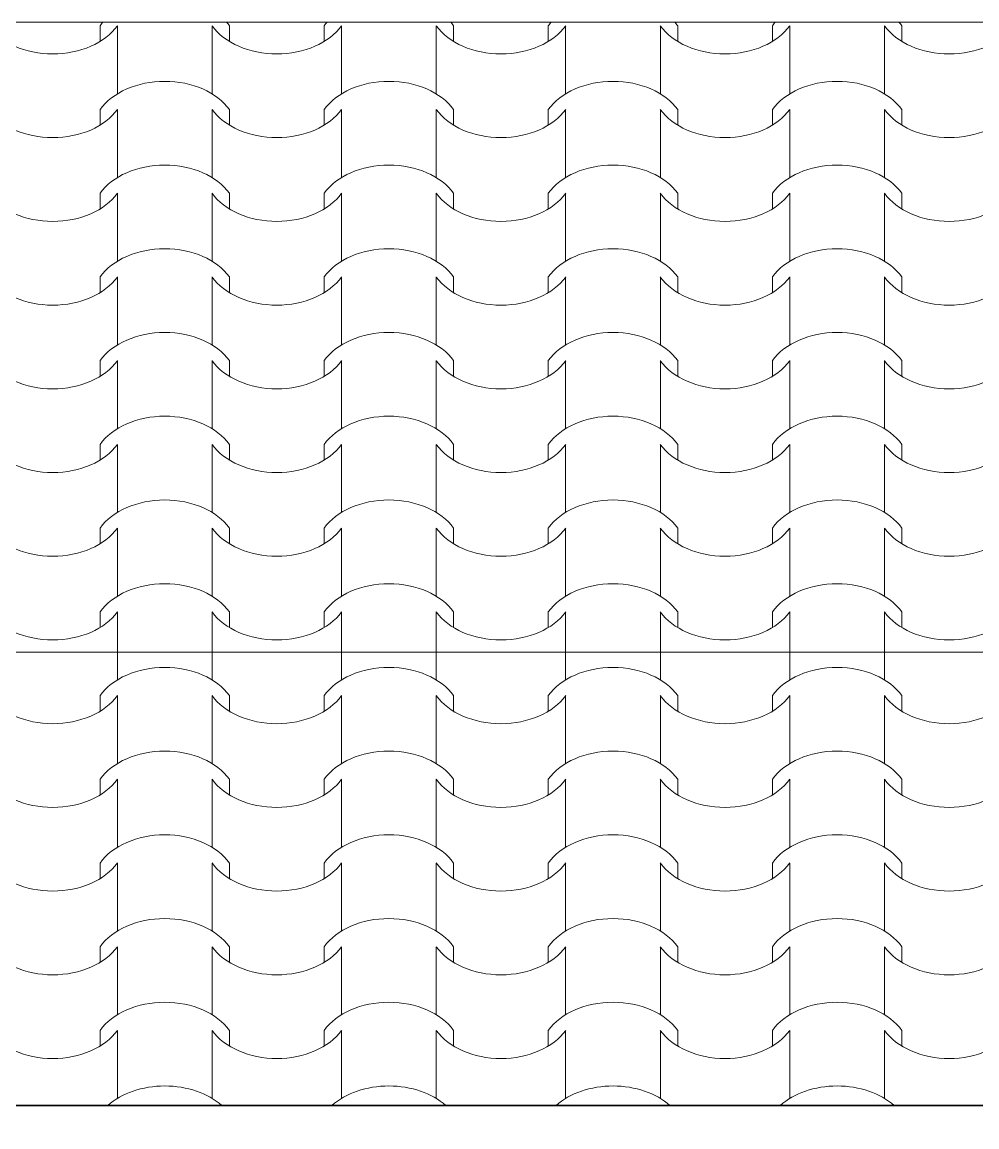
# Model space of a CAD drawing. Header units: millimetres. Extents: x -6000 to 12300, y -11438 to 14364.
# Drawn here: x 5573 to 6785, y 2636 to 4039 of the extents above; entities that cross this region are included whole.
import ezdxf

# ---------------------------------------------------------------- set-up
doc = ezdxf.new("R2010")
doc.units = ezdxf.units.MM
doc.header["$MEASUREMENT"] = 0
doc.layers.add('Shell - Roof', color=7, linetype='Continuous')
doc.layers.add('Structural - Bearing', color=7, linetype='Continuous')
for name, color, linetype, lineweight, true_color in [('Shell - Roof_Pen_No__172', 7, 'Continuous', 13, 0xbf8080), ('Shell - Roof_Pen_No__92', 7, 'Continuous', 13, 0xbf8080), ('Structural - Bearing_Pen_No__89', 7, 'Continuous', 20, 0x71cebe)]:
    doc.layers.add(name, color=color, linetype=linetype, lineweight=lineweight, true_color=true_color)
doc.layers.add('Shell - Roof_Pen_No__32', color=15, linetype='Continuous', lineweight=35)

# ---------------------------------------------------------------- blocks, each defined once
blk = doc.blocks.new('Slab_1_5', base_point=(5100, -111.4))
at = {"layer": 'Structural - Bearing_Pen_No__89', "linetype": 'Continuous', "flags": 128}
blk.add_lwpolyline([(5100, -111.4), (5100, 3238.6), (11500, 3238.6), (11500, -3761.4), (2000, -3761.4), (2000, -111.4)], close=True, dxfattribs=at)
blk = doc.blocks.new('*X6')
at = {"layer": 'Shell - Roof_Pen_No__92', "linetype": 'Continuous'}
for p, q in [((5672.2, 4014.1), (5672.2, 4033.9)), ((5694.2, 3990.8), (5694.2, 4033.9)), ((5814.4, 3990.8), (5814.4, 4033.9)), ((5836.4, 4014.1), (5836.4, 4033.9)), ((5956.7, 4014.1), (5956.7, 4033.9)), ((5978.7, 3990.8), (5978.7, 4033.9)), ((6098.9, 3990.8), (6098.9, 4033.9)), ((6120.9, 4014.1), (6120.9, 4033.9)), ((6241.2, 4014.1), (6241.2, 4033.9)), ((6263.2, 3990.8), (6263.2, 4033.9)), ((6383.4, 3990.8), (6383.4, 4033.9)), ((6405.4, 4014.1), (6405.4, 4033.9)), ((6525.6, 4014.1), (6525.6, 4033.9)), ((6547.6, 3990.8), (6547.6, 4033.9)), ((6667.9, 3990.8), (6667.9, 4033.9)), ((6689.9, 4014.1), (6689.9, 4033.9)), ((5694.2, 3947.7), (5694.2, 3990.8)), ((5814.4, 3947.7), (5814.4, 3990.8)), ((5978.7, 3947.7), (5978.7, 3990.8)), ((6098.9, 3947.7), (6098.9, 3990.8)), ((6263.2, 3947.7), (6263.2, 3990.8)), ((6383.4, 3947.7), (6383.4, 3990.8)), ((6547.6, 3947.7), (6547.6, 3990.8)), ((6667.9, 3947.7), (6667.9, 3990.8)), ((5672.2, 3907.8), (5672.2, 3927.6)), ((5694.2, 3884.5), (5694.2, 3927.6)), ((5814.4, 3884.5), (5814.4, 3927.6)), ((5836.4, 3907.8), (5836.4, 3927.6)), ((5956.7, 3907.8), (5956.7, 3927.6)), ((5978.7, 3884.5), (5978.7, 3927.6)), ((6098.9, 3884.5), (6098.9, 3927.6)), ((6120.9, 3907.8), (6120.9, 3927.6)), ((6241.2, 3907.8), (6241.2, 3927.6)), ((6263.2, 3884.5), (6263.2, 3927.6)), ((6383.4, 3884.5), (6383.4, 3927.6)), ((6405.4, 3907.8), (6405.4, 3927.6)), ((6525.6, 3907.8), (6525.6, 3927.6)), ((6547.6, 3884.5), (6547.6, 3927.6)), ((6667.9, 3884.5), (6667.9, 3927.6)), ((6689.9, 3907.8), (6689.9, 3927.6)), ((5694.2, 3841.4), (5694.2, 3884.5)), ((5814.4, 3841.4), (5814.4, 3884.5)), ((5978.7, 3841.4), (5978.7, 3884.5)), ((6098.9, 3841.4), (6098.9, 3884.5)), ((6263.2, 3841.4), (6263.2, 3884.5)), ((6383.4, 3841.4), (6383.4, 3884.5)), ((6547.6, 3841.4), (6547.6, 3884.5)), ((6667.9, 3841.4), (6667.9, 3884.5)), ((5672.2, 3801.5), (5672.2, 3821.3)), ((5694.2, 3778.2), (5694.2, 3821.3)), ((5814.4, 3778.2), (5814.4, 3821.3)), ((5836.4, 3801.5), (5836.4, 3821.3)), ((5956.7, 3801.5), (5956.7, 3821.3)), ((5978.7, 3778.2), (5978.7, 3821.3)), ((6098.9, 3778.2), (6098.9, 3821.3)), ((6120.9, 3801.5), (6120.9, 3821.3)), ((6241.2, 3801.5), (6241.2, 3821.3)), ((6263.2, 3778.2), (6263.2, 3821.3)), ((6383.4, 3778.2), (6383.4, 3821.3)), ((6405.4, 3801.5), (6405.4, 3821.3)), ((6525.6, 3801.5), (6525.6, 3821.3)), ((6547.6, 3778.2), (6547.6, 3821.3)), ((6667.9, 3778.2), (6667.9, 3821.3)), ((6689.9, 3801.5), (6689.9, 3821.3)), ((5694.2, 3735.1), (5694.2, 3778.2)), ((5814.4, 3735.1), (5814.4, 3778.2)), ((5978.7, 3735.1), (5978.7, 3778.2)), ((6098.9, 3735.1), (6098.9, 3778.2)), ((6263.2, 3735.1), (6263.2, 3778.2)), ((6383.4, 3735.1), (6383.4, 3778.2)), ((6547.6, 3735.1), (6547.6, 3778.2)), ((6667.9, 3735.1), (6667.9, 3778.2)), ((5672.2, 3695.2), (5672.2, 3715)), ((5694.2, 3671.9), (5694.2, 3715)), ((5814.4, 3671.9), (5814.4, 3715)), ((5836.4, 3695.2), (5836.4, 3715)), ((5956.7, 3695.2), (5956.7, 3715)), ((5978.7, 3671.9), (5978.7, 3715)), ((6098.9, 3671.9), (6098.9, 3715)), ((6120.9, 3695.2), (6120.9, 3715)), ((6241.2, 3695.2), (6241.2, 3715)), ((6263.2, 3671.9), (6263.2, 3715)), ((6383.4, 3671.9), (6383.4, 3715)), ((6405.4, 3695.2), (6405.4, 3715)), ((6525.6, 3695.2), (6525.6, 3715)), ((6547.6, 3671.9), (6547.6, 3715)), ((6667.9, 3671.9), (6667.9, 3715)), ((6689.9, 3695.2), (6689.9, 3715)), ((5694.2, 3628.7), (5694.2, 3671.9)), ((5814.4, 3628.7), (5814.4, 3671.9)), ((5978.7, 3628.7), (5978.7, 3671.9)), ((6098.9, 3628.7), (6098.9, 3671.9)), ((6263.2, 3628.7), (6263.2, 3671.9)), ((6383.4, 3628.7), (6383.4, 3671.9)), ((6547.6, 3628.7), (6547.6, 3671.9)), ((6667.9, 3628.7), (6667.9, 3671.9)), ((5672.2, 3588.8), (5672.2, 3608.7)), ((5694.2, 3565.6), (5694.2, 3608.7)), ((5814.4, 3565.6), (5814.4, 3608.7)), ((5836.4, 3588.8), (5836.4, 3608.7)), ((5956.7, 3588.8), (5956.7, 3608.7)), ((5978.7, 3565.6), (5978.7, 3608.7)), ((6098.9, 3565.6), (6098.9, 3608.7)), ((6120.9, 3588.8), (6120.9, 3608.7)), ((6241.2, 3588.8), (6241.2, 3608.7)), ((6263.2, 3565.6), (6263.2, 3608.7)), ((6383.4, 3565.6), (6383.4, 3608.7)), ((6405.4, 3588.8), (6405.4, 3608.7)), ((6525.6, 3588.8), (6525.6, 3608.7)), ((6547.6, 3565.6), (6547.6, 3608.7)), ((6667.9, 3565.6), (6667.9, 3608.7)), ((6689.9, 3588.8), (6689.9, 3608.7)), ((5694.2, 3522.4), (5694.2, 3565.6)), ((5814.4, 3522.4), (5814.4, 3565.6)), ((5978.7, 3522.4), (5978.7, 3565.6)), ((6098.9, 3522.4), (6098.9, 3565.6)), ((6263.2, 3522.4), (6263.2, 3565.6)), ((6383.4, 3522.4), (6383.4, 3565.6)), ((6547.6, 3522.4), (6547.6, 3565.6)), ((6667.9, 3522.4), (6667.9, 3565.6)), ((5672.2, 3482.5), (5672.2, 3502.4)), ((5694.2, 3459.3), (5694.2, 3502.4)), ((5814.4, 3459.3), (5814.4, 3502.4)), ((5836.4, 3482.5), (5836.4, 3502.4)), ((5956.7, 3482.5), (5956.7, 3502.4)), ((5978.7, 3459.3), (5978.7, 3502.4)), ((6098.9, 3459.3), (6098.9, 3502.4)), ((6120.9, 3482.5), (6120.9, 3502.4)), ((6241.2, 3482.5), (6241.2, 3502.4)), ((6263.2, 3459.3), (6263.2, 3502.4)), ((6383.4, 3459.3), (6383.4, 3502.4)), ((6405.4, 3482.5), (6405.4, 3502.4)), ((6525.6, 3482.5), (6525.6, 3502.4)), ((6547.6, 3459.3), (6547.6, 3502.4)), ((6667.9, 3459.3), (6667.9, 3502.4)), ((6689.9, 3482.5), (6689.9, 3502.4)), ((5694.2, 3416.1), (5694.2, 3459.3)), ((5814.4, 3416.1), (5814.4, 3459.3)), ((5978.7, 3416.1), (5978.7, 3459.3)), ((6098.9, 3416.1), (6098.9, 3459.3)), ((6263.2, 3416.1), (6263.2, 3459.3)), ((6383.4, 3416.1), (6383.4, 3459.3)), ((6547.6, 3416.1), (6547.6, 3459.3)), ((6667.9, 3416.1), (6667.9, 3459.3)), ((5672.2, 3376.2), (5672.2, 3396.1)), ((5694.2, 3352.9), (5694.2, 3396.1)), ((5814.4, 3352.9), (5814.4, 3396.1)), ((5836.4, 3376.2), (5836.4, 3396.1)), ((5956.7, 3376.2), (5956.7, 3396.1)), ((5978.7, 3352.9), (5978.7, 3396.1)), ((6098.9, 3352.9), (6098.9, 3396.1)), ((6120.9, 3376.2), (6120.9, 3396.1)), ((6241.2, 3376.2), (6241.2, 3396.1)), ((6263.2, 3352.9), (6263.2, 3396.1)), ((6383.4, 3352.9), (6383.4, 3396.1)), ((6405.4, 3376.2), (6405.4, 3396.1)), ((6525.6, 3376.2), (6525.6, 3396.1)), ((6547.6, 3352.9), (6547.6, 3396.1)), ((6667.9, 3352.9), (6667.9, 3396.1)), ((6689.9, 3376.2), (6689.9, 3396.1)), ((5694.2, 3309.8), (5694.2, 3352.9)), ((5814.4, 3309.8), (5814.4, 3352.9)), ((5978.7, 3309.8), (5978.7, 3352.9)), ((6098.9, 3309.8), (6098.9, 3352.9)), ((6263.2, 3309.8), (6263.2, 3352.9)), ((6383.4, 3309.8), (6383.4, 3352.9)), ((6547.6, 3309.8), (6547.6, 3352.9)), ((6667.9, 3309.8), (6667.9, 3352.9)), ((5672.2, 3269.9), (5672.2, 3289.8)), ((5694.2, 3246.6), (5694.2, 3289.8)), ((5814.4, 3246.6), (5814.4, 3289.8)), ((5836.4, 3269.9), (5836.4, 3289.8)), ((5956.7, 3269.9), (5956.7, 3289.8)), ((5978.7, 3246.6), (5978.7, 3289.8)), ((6098.9, 3246.6), (6098.9, 3289.8)), ((6120.9, 3269.9), (6120.9, 3289.8)), ((6241.2, 3269.9), (6241.2, 3289.8)), ((6263.2, 3246.6), (6263.2, 3289.8)), ((6383.4, 3246.6), (6383.4, 3289.8)), ((6405.4, 3269.9), (6405.4, 3289.8)), ((6525.6, 3269.9), (6525.6, 3289.8)), ((6547.6, 3246.6), (6547.6, 3289.8)), ((6667.9, 3246.6), (6667.9, 3289.8)), ((6689.9, 3269.9), (6689.9, 3289.8)), ((5694.2, 3203.5), (5694.2, 3246.6)), ((5814.4, 3203.5), (5814.4, 3246.6)), ((5978.7, 3203.5), (5978.7, 3246.6)), ((6098.9, 3203.5), (6098.9, 3246.6)), ((6263.2, 3203.5), (6263.2, 3246.6)), ((6383.4, 3203.5), (6383.4, 3246.6)), ((6547.6, 3203.5), (6547.6, 3246.6)), ((6667.9, 3203.5), (6667.9, 3246.6)), ((5672.2, 3163.6), (5672.2, 3183.5)), ((5694.2, 3140.3), (5694.2, 3183.5)), ((5814.4, 3140.3), (5814.4, 3183.5)), ((5836.4, 3163.6), (5836.4, 3183.5)), ((5956.7, 3163.6), (5956.7, 3183.5)), ((5978.7, 3140.3), (5978.7, 3183.5)), ((6098.9, 3140.3), (6098.9, 3183.5)), ((6120.9, 3163.6), (6120.9, 3183.5)), ((6241.2, 3163.6), (6241.2, 3183.5)), ((6263.2, 3140.3), (6263.2, 3183.5)), ((6383.4, 3140.3), (6383.4, 3183.5)), ((6405.4, 3163.6), (6405.4, 3183.5)), ((6525.6, 3163.6), (6525.6, 3183.5)), ((6547.6, 3140.3), (6547.6, 3183.5)), ((6667.9, 3140.3), (6667.9, 3183.5)), ((6689.9, 3163.6), (6689.9, 3183.5)), ((5694.2, 3097.2), (5694.2, 3140.3)), ((5814.4, 3097.2), (5814.4, 3140.3)), ((5978.7, 3097.2), (5978.7, 3140.3)), ((6098.9, 3097.2), (6098.9, 3140.3)), ((6263.2, 3097.2), (6263.2, 3140.3)), ((6383.4, 3097.2), (6383.4, 3140.3)), ((6547.6, 3097.2), (6547.6, 3140.3)), ((6667.9, 3097.2), (6667.9, 3140.3)), ((5672.2, 3057.3), (5672.2, 3077.1)), ((5694.2, 3034), (5694.2, 3077.1)), ((5814.4, 3034), (5814.4, 3077.1)), ((5836.4, 3057.3), (5836.4, 3077.1)), ((5956.7, 3057.3), (5956.7, 3077.1)), ((5978.7, 3034), (5978.7, 3077.1)), ((6098.9, 3034), (6098.9, 3077.1)), ((6120.9, 3057.3), (6120.9, 3077.1)), ((6241.2, 3057.3), (6241.2, 3077.1)), ((6263.2, 3034), (6263.2, 3077.1)), ((6383.4, 3034), (6383.4, 3077.1)), ((6405.4, 3057.3), (6405.4, 3077.1)), ((6525.6, 3057.3), (6525.6, 3077.1)), ((6547.6, 3034), (6547.6, 3077.1)), ((6667.9, 3034), (6667.9, 3077.1)), ((6689.9, 3057.3), (6689.9, 3077.1)), ((5694.2, 2990.9), (5694.2, 3034)), ((5814.4, 2990.9), (5814.4, 3034)), ((5978.7, 2990.9), (5978.7, 3034)), ((6098.9, 2990.9), (6098.9, 3034)), ((6263.2, 2990.9), (6263.2, 3034)), ((6383.4, 2990.9), (6383.4, 3034)), ((6547.6, 2990.9), (6547.6, 3034)), ((6667.9, 2990.9), (6667.9, 3034)), ((5672.2, 2951), (5672.2, 2970.8)), ((5694.2, 2927.7), (5694.2, 2970.8)), ((5814.4, 2927.7), (5814.4, 2970.8)), ((5836.4, 2951), (5836.4, 2970.8)), ((5956.7, 2951), (5956.7, 2970.8)), ((5978.7, 2927.7), (5978.7, 2970.8)), ((6098.9, 2927.7), (6098.9, 2970.8)), ((6120.9, 2951), (6120.9, 2970.8)), ((6241.2, 2951), (6241.2, 2970.8)), ((6263.2, 2927.7), (6263.2, 2970.8)), ((6383.4, 2927.7), (6383.4, 2970.8)), ((6405.4, 2951), (6405.4, 2970.8)), ((6525.6, 2951), (6525.6, 2970.8)), ((6547.6, 2927.7), (6547.6, 2970.8)), ((6667.9, 2927.7), (6667.9, 2970.8)), ((6689.9, 2951), (6689.9, 2970.8)), ((5694.2, 2884.6), (5694.2, 2927.7)), ((5814.4, 2884.6), (5814.4, 2927.7)), ((5978.7, 2884.6), (5978.7, 2927.7)), ((6098.9, 2884.6), (6098.9, 2927.7)), ((6263.2, 2884.6), (6263.2, 2927.7)), ((6383.4, 2884.6), (6383.4, 2927.7)), ((6547.6, 2884.6), (6547.6, 2927.7)), ((6667.9, 2884.6), (6667.9, 2927.7)), ((5672.2, 2844.7), (5672.2, 2864.5)), ((5694.2, 2821.4), (5694.2, 2864.5)), ((5814.4, 2821.4), (5814.4, 2864.5)), ((5836.4, 2844.7), (5836.4, 2864.5)), ((5956.7, 2844.7), (5956.7, 2864.5)), ((5978.7, 2821.4), (5978.7, 2864.5)), ((6098.9, 2821.4), (6098.9, 2864.5)), ((6120.9, 2844.7), (6120.9, 2864.5)), ((6241.2, 2844.7), (6241.2, 2864.5)), ((6263.2, 2821.4), (6263.2, 2864.5)), ((6383.4, 2821.4), (6383.4, 2864.5)), ((6405.4, 2844.7), (6405.4, 2864.5)), ((6525.6, 2844.7), (6525.6, 2864.5)), ((6547.6, 2821.4), (6547.6, 2864.5)), ((6667.9, 2821.4), (6667.9, 2864.5)), ((6689.9, 2844.7), (6689.9, 2864.5)), ((5694.2, 2778.3), (5694.2, 2821.4)), ((5814.4, 2778.3), (5814.4, 2821.4)), ((5978.7, 2778.3), (5978.7, 2821.4)), ((6098.9, 2778.3), (6098.9, 2821.4)), ((6263.2, 2778.3), (6263.2, 2821.4)), ((6383.4, 2778.3), (6383.4, 2821.4)), ((6547.6, 2778.3), (6547.6, 2821.4)), ((6667.9, 2778.3), (6667.9, 2821.4)), ((5672.2, 2738.4), (5672.2, 2758.2)), ((5694.2, 2715.1), (5694.2, 2758.2)), ((5814.4, 2715.1), (5814.4, 2758.2)), ((5836.4, 2738.4), (5836.4, 2758.2)), ((5956.7, 2738.4), (5956.7, 2758.2)), ((5978.7, 2715.1), (5978.7, 2758.2)), ((6098.9, 2715.1), (6098.9, 2758.2)), ((6120.9, 2738.4), (6120.9, 2758.2)), ((6241.2, 2738.4), (6241.2, 2758.2)), ((6263.2, 2715.1), (6263.2, 2758.2)), ((6383.4, 2715.1), (6383.4, 2758.2)), ((6405.4, 2738.4), (6405.4, 2758.2)), ((6525.6, 2738.4), (6525.6, 2758.2)), ((6547.6, 2715.1), (6547.6, 2758.2)), ((6667.9, 2715.1), (6667.9, 2758.2)), ((6689.9, 2738.4), (6689.9, 2758.2)), ((5694.2, 2672), (5694.2, 2715.1)), ((5814.4, 2672), (5814.4, 2715.1)), ((5978.7, 2672), (5978.7, 2715.1)), ((6098.9, 2672), (6098.9, 2715.1)), ((6263.2, 2672), (6263.2, 2715.1)), ((6383.4, 2672), (6383.4, 2715.1)), ((6547.6, 2672), (6547.6, 2715.1)), ((6667.9, 2672), (6667.9, 2715.1))]:
    blk.add_line(p, q, dxfattribs=at)
for centre, major_axis, start_param, end_param in [((5612.4, 4063.6), (92.5, 0), 3.612631, 4.709413), ((5611.8, 4063.6), (92.5, 0), 4.715365, 5.812147), ((5754.3, 4004.7), (91.9, 0), 2.592015, 2.675513), ((5896.8, 4063.6), (92.5, 0), 3.612631, 4.709413), ((5754.3, 4004.7), (91.9, 0), 0.466079, 0.549577), ((5896.3, 4063.6), (92.5, 0), 4.715365, 5.812147), ((6038.8, 4004.7), (91.9, 0), 2.592015, 2.675513), ((6181.3, 4063.6), (92.5, 0), 3.612631, 4.709413), ((6038.8, 4004.7), (91.9, 0), 0.466079, 0.549577), ((6180.8, 4063.6), (92.5, 0), 4.715365, 5.812147), ((6323.3, 4004.7), (91.9, 0), 2.592015, 2.675513), ((6465.8, 4063.6), (92.5, 0), 3.612631, 4.709413), ((6323.3, 4004.7), (91.9, 0), 0.466079, 0.549577), ((6465.2, 4063.6), (92.5, 0), 4.715365, 5.812147), ((6607.8, 4004.7), (91.9, 0), 2.592015, 2.675513), ((6750.3, 4063.6), (92.5, 0), 3.612631, 4.709413), ((6607.8, 4004.7), (91.9, 0), 0.466079, 0.549577), ((6749.7, 4063.6), (92.5, 0), 4.715365, 5.812147), ((5754.3, 3898.4), (91.9, 0), 0.466079, 2.675513), ((6038.8, 3898.4), (91.9, 0), 0.466079, 2.675513), ((6323.3, 3898.4), (91.9, 0), 0.466079, 2.675513), ((6607.8, 3898.4), (91.9, 0), 0.466079, 2.675513), ((5612.4, 3957.3), (92.5, 0), 3.612631, 4.709413), ((5611.8, 3957.3), (92.5, 0), 4.715365, 5.812147), ((5896.8, 3957.3), (92.5, 0), 3.612631, 4.709413), ((5896.3, 3957.3), (92.5, 0), 4.715365, 5.812147), ((6181.3, 3957.3), (92.5, 0), 3.612631, 4.709413), ((6180.8, 3957.3), (92.5, 0), 4.715365, 5.812147), ((6465.8, 3957.3), (92.5, 0), 3.612631, 4.709413), ((6465.2, 3957.3), (92.5, 0), 4.715365, 5.812147), ((6750.3, 3957.3), (92.5, 0), 3.612631, 4.709413), ((6749.7, 3957.3), (92.5, 0), 4.715365, 5.812147), ((5754.3, 3792.1), (91.9, 0), 0.466079, 2.675513), ((6038.8, 3792.1), (91.9, 0), 0.466079, 2.675513), ((6323.3, 3792.1), (91.9, 0), 0.466079, 2.675513), ((6607.8, 3792.1), (91.9, 0), 0.466079, 2.675513), ((5612.4, 3850.9), (92.5, 0), 3.612631, 4.709413), ((5611.8, 3850.9), (92.5, 0), 4.715365, 5.812147), ((5896.8, 3850.9), (92.5, 0), 3.612631, 4.709413), ((5896.3, 3850.9), (92.5, 0), 4.715365, 5.812147), ((6181.3, 3850.9), (92.5, 0), 3.612631, 4.709413), ((6180.8, 3850.9), (92.5, 0), 4.715365, 5.812147), ((6465.8, 3850.9), (92.5, 0), 3.612631, 4.709413), ((6465.2, 3850.9), (92.5, 0), 4.715365, 5.812147), ((6750.3, 3850.9), (92.5, 0), 3.612631, 4.709413), ((6749.7, 3850.9), (92.5, 0), 4.715365, 5.812147), ((5754.3, 3685.8), (91.9, 0), 0.466079, 2.675513), ((6038.8, 3685.8), (91.9, 0), 0.466079, 2.675513), ((6323.3, 3685.8), (91.9, 0), 0.466079, 2.675513), ((6607.8, 3685.8), (91.9, 0), 0.466079, 2.675513), ((5612.4, 3744.6), (92.5, 0), 3.612631, 4.709413), ((5611.8, 3744.6), (92.5, 0), 4.715365, 5.812147), ((5896.8, 3744.6), (92.5, 0), 3.612631, 4.709413), ((5896.3, 3744.6), (92.5, 0), 4.715365, 5.812147), ((6181.3, 3744.6), (92.5, 0), 3.612631, 4.709413), ((6180.8, 3744.6), (92.5, 0), 4.715365, 5.812147), ((6465.8, 3744.6), (92.5, 0), 3.612631, 4.709413), ((6465.2, 3744.6), (92.5, 0), 4.715365, 5.812147), ((6750.3, 3744.6), (92.5, 0), 3.612631, 4.709413), ((6749.7, 3744.6), (92.5, 0), 4.715365, 5.812147), ((5754.3, 3579.5), (91.9, 0), 0.466079, 2.675513), ((6038.8, 3579.5), (91.9, 0), 0.466079, 2.675513), ((6323.3, 3579.5), (91.9, 0), 0.466079, 2.675513), ((6607.8, 3579.5), (91.9, 0), 0.466079, 2.675513), ((5612.4, 3638.3), (92.5, 0), 3.612631, 4.709413), ((5611.8, 3638.3), (92.5, 0), 4.715365, 5.812147), ((5896.8, 3638.3), (92.5, 0), 3.612631, 4.709413), ((5896.3, 3638.3), (92.5, 0), 4.715365, 5.812147), ((6181.3, 3638.3), (92.5, 0), 3.612631, 4.709413), ((6180.8, 3638.3), (92.5, 0), 4.715365, 5.812147), ((6465.8, 3638.3), (92.5, 0), 3.612631, 4.709413), ((6465.2, 3638.3), (92.5, 0), 4.715365, 5.812147), ((6750.3, 3638.3), (92.5, 0), 3.612631, 4.709413), ((6749.7, 3638.3), (92.5, 0), 4.715365, 5.812147), ((5754.3, 3473.2), (91.9, 0), 0.466079, 2.675513), ((6038.8, 3473.2), (91.9, 0), 0.466079, 2.675513), ((6323.3, 3473.2), (91.9, 0), 0.466079, 2.675513), ((6607.8, 3473.2), (91.9, 0), 0.466079, 2.675513), ((5612.4, 3532), (92.5, 0), 3.612631, 4.709413), ((5611.8, 3532), (92.5, 0), 4.715365, 5.812147), ((5896.8, 3532), (92.5, 0), 3.612631, 4.709413), ((5896.3, 3532), (92.5, 0), 4.715365, 5.812147), ((6181.3, 3532), (92.5, 0), 3.612631, 4.709413), ((6180.8, 3532), (92.5, 0), 4.715365, 5.812147), ((6465.8, 3532), (92.5, 0), 3.612631, 4.709413), ((6465.2, 3532), (92.5, 0), 4.715365, 5.812147), ((6750.3, 3532), (92.5, 0), 3.612631, 4.709413), ((6749.7, 3532), (92.5, 0), 4.715365, 5.812147), ((5754.3, 3366.8), (91.9, 0), 0.466079, 2.675513), ((6038.8, 3366.8), (91.9, 0), 0.466079, 2.675513), ((6323.3, 3366.8), (91.9, 0), 0.466079, 2.675513), ((6607.8, 3366.8), (91.9, 0), 0.466079, 2.675513), ((5612.4, 3425.7), (92.5, 0), 3.612631, 4.709413), ((5611.8, 3425.7), (92.5, 0), 4.715365, 5.812147), ((5896.8, 3425.7), (92.5, 0), 3.612631, 4.709413), ((5896.3, 3425.7), (92.5, 0), 4.715365, 5.812147), ((6181.3, 3425.7), (92.5, 0), 3.612631, 4.709413), ((6180.8, 3425.7), (92.5, 0), 4.715365, 5.812147), ((6465.8, 3425.7), (92.5, 0), 3.612631, 4.709413), ((6465.2, 3425.7), (92.5, 0), 4.715365, 5.812147), ((6750.3, 3425.7), (92.5, 0), 3.612631, 4.709413), ((6749.7, 3425.7), (92.5, 0), 4.715365, 5.812147), ((5754.3, 3260.5), (91.9, 0), 0.466079, 2.675513), ((6038.8, 3260.5), (91.9, 0), 0.466079, 2.675513), ((6323.3, 3260.5), (91.9, 0), 0.466079, 2.675513), ((6607.8, 3260.5), (91.9, 0), 0.466079, 2.675513), ((5612.4, 3319.4), (92.5, 0), 3.612631, 4.709413), ((5611.8, 3319.4), (92.5, 0), 4.715365, 5.812147), ((5896.8, 3319.4), (92.5, 0), 3.612631, 4.709413), ((5896.3, 3319.4), (92.5, 0), 4.715365, 5.812147), ((6181.3, 3319.4), (92.5, 0), 3.612631, 4.709413), ((6180.8, 3319.4), (92.5, 0), 4.715365, 5.812147), ((6465.8, 3319.4), (92.5, 0), 3.612631, 4.709413), ((6465.2, 3319.4), (92.5, 0), 4.715365, 5.812147), ((6750.3, 3319.4), (92.5, 0), 3.612631, 4.709413), ((6749.7, 3319.4), (92.5, 0), 4.715365, 5.812147), ((5754.3, 3154.2), (91.9, 0), 0.466079, 2.675513), ((6038.8, 3154.2), (91.9, 0), 0.466079, 2.675513), ((6323.3, 3154.2), (91.9, 0), 0.466079, 2.675513), ((6607.8, 3154.2), (91.9, 0), 0.466079, 2.675513), ((5612.4, 3213.1), (92.5, 0), 3.612631, 4.709413), ((5611.8, 3213.1), (92.5, 0), 4.715365, 5.812147), ((5896.8, 3213.1), (92.5, 0), 3.612631, 4.709413), ((5896.3, 3213.1), (92.5, 0), 4.715365, 5.812147), ((6181.3, 3213.1), (92.5, 0), 3.612631, 4.709413), ((6180.8, 3213.1), (92.5, 0), 4.715365, 5.812147), ((6465.8, 3213.1), (92.5, 0), 3.612631, 4.709413), ((6465.2, 3213.1), (92.5, 0), 4.715365, 5.812147), ((6750.3, 3213.1), (92.5, 0), 3.612631, 4.709413), ((6749.7, 3213.1), (92.5, 0), 4.715365, 5.812147), ((5754.3, 3047.9), (91.9, 0), 0.466079, 2.675513), ((6038.8, 3047.9), (91.9, 0), 0.466079, 2.675513), ((6323.3, 3047.9), (91.9, 0), 0.466079, 2.675513), ((6607.8, 3047.9), (91.9, 0), 0.466079, 2.675513), ((5612.4, 3106.8), (92.5, 0), 3.612631, 4.709413), ((5611.8, 3106.8), (92.5, 0), 4.715365, 5.812147), ((5896.8, 3106.8), (92.5, 0), 3.612631, 4.709413), ((5896.3, 3106.8), (92.5, 0), 4.715365, 5.812147), ((6181.3, 3106.8), (92.5, 0), 3.612631, 4.709413), ((6180.8, 3106.8), (92.5, 0), 4.715365, 5.812147), ((6465.8, 3106.8), (92.5, 0), 3.612631, 4.709413), ((6465.2, 3106.8), (92.5, 0), 4.715365, 5.812147), ((6750.3, 3106.8), (92.5, 0), 3.612631, 4.709413), ((6749.7, 3106.8), (92.5, 0), 4.715365, 5.812147), ((5754.3, 2941.6), (91.9, 0), 0.466079, 2.675513), ((6038.8, 2941.6), (91.9, 0), 0.466079, 2.675513), ((6323.3, 2941.6), (91.9, 0), 0.466079, 2.675513), ((6607.8, 2941.6), (91.9, 0), 0.466079, 2.675513), ((5612.4, 3000.5), (92.5, 0), 3.612631, 4.709413), ((5611.8, 3000.5), (92.5, 0), 4.715365, 5.812147), ((5896.8, 3000.5), (92.5, 0), 3.612631, 4.709413), ((5896.3, 3000.5), (92.5, 0), 4.715365, 5.812147), ((6181.3, 3000.5), (92.5, 0), 3.612631, 4.709413), ((6180.8, 3000.5), (92.5, 0), 4.715365, 5.812147), ((6465.8, 3000.5), (92.5, 0), 3.612631, 4.709413), ((6465.2, 3000.5), (92.5, 0), 4.715365, 5.812147), ((6750.3, 3000.5), (92.5, 0), 3.612631, 4.709413), ((6749.7, 3000.5), (92.5, 0), 4.715365, 5.812147), ((5754.3, 2835.3), (91.9, 0), 0.466079, 2.675513), ((6038.8, 2835.3), (91.9, 0), 0.466079, 2.675513), ((6323.3, 2835.3), (91.9, 0), 0.466079, 2.675513), ((6607.8, 2835.3), (91.9, 0), 0.466079, 2.675513), ((5612.4, 2894.2), (92.5, 0), 3.612631, 4.709413), ((5611.8, 2894.2), (92.5, 0), 4.715365, 5.812147), ((5896.8, 2894.2), (92.5, 0), 3.612631, 4.709413), ((5896.3, 2894.2), (92.5, 0), 4.715365, 5.812147), ((6181.3, 2894.2), (92.5, 0), 3.612631, 4.709413), ((6180.8, 2894.2), (92.5, 0), 4.715365, 5.812147), ((6465.8, 2894.2), (92.5, 0), 3.612631, 4.709413), ((6465.2, 2894.2), (92.5, 0), 4.715365, 5.812147), ((6750.3, 2894.2), (92.5, 0), 3.612631, 4.709413), ((6749.7, 2894.2), (92.5, 0), 4.715365, 5.812147), ((5754.3, 2729), (91.9, 0), 0.466079, 2.675513), ((6038.8, 2729), (91.9, 0), 0.466079, 2.675513), ((6323.3, 2729), (91.9, 0), 0.466079, 2.675513), ((6607.8, 2729), (91.9, 0), 0.466079, 2.675513), ((5612.4, 2787.9), (92.5, 0), 3.612631, 4.709413), ((5611.8, 2787.9), (92.5, 0), 4.715365, 5.812147), ((5896.8, 2787.9), (92.5, 0), 3.612631, 4.709413), ((5896.3, 2787.9), (92.5, 0), 4.715365, 5.812147), ((6181.3, 2787.9), (92.5, 0), 3.612631, 4.709413), ((6180.8, 2787.9), (92.5, 0), 4.715365, 5.812147), ((6465.8, 2787.9), (92.5, 0), 3.612631, 4.709413), ((6465.2, 2787.9), (92.5, 0), 4.715365, 5.812147), ((6750.3, 2787.9), (92.5, 0), 3.612631, 4.709413), ((6749.7, 2787.9), (92.5, 0), 4.715365, 5.812147), ((5754.3, 2622.7), (91.9, 0), 0.666056, 2.475537), ((6038.8, 2622.7), (91.9, 0), 0.666056, 2.475537), ((6323.3, 2622.7), (91.9, 0), 0.666056, 2.475537), ((6607.8, 2622.7), (91.9, 0), 0.666056, 2.475537)]:
    blk.add_ellipse(centre, major_axis=major_axis, ratio=0.707107, start_param=start_param, end_param=end_param, dxfattribs=at)
blk = doc.blocks.new('Roof_1_5', base_point=(1200, -4561.4))
at = {"layer": 'Shell - Roof_Pen_No__172', "linetype": 'Continuous'}
h = blk.add_hatch(dxfattribs=at)
h.set_pattern_fill('Roof_Tile_0005', color=256, style=0, pattern_type=2)
h.set_pattern_definition([(0, (0, 0), (0, 100), [])])
h.paths.add_polyline_path([(2575.7, -3185.6), (10924.3, -3185.6), (10924.3, 2662.9), (2575.7, 2662.9)])
h.paths.add_polyline_path([(3000, -2761.4), (3000, 2238.6), (10500, 2238.6), (10500, -2761.4)], flags=0)
at = {"layer": 'Shell - Roof_Pen_No__32', "linetype": 'Continuous'}
blk.add_line((10924.3, 2662.9), (2575.7, 2662.9), dxfattribs=at)
at = {"layer": 'Shell - Roof_Pen_No__92', "linetype": 'Continuous', "flags": 128}
blk.add_lwpolyline([(1200, 4038.6), (12300, 4038.6)], dxfattribs=at)
at = {"layer": 'Shell - Roof', "color": 23, "linetype": 'Continuous', "lineweight": 13, "true_color": 0xbf8080}
blk.add_blockref('*X6', (0, 0), dxfattribs=at)

msp = doc.modelspace()

# ---------------------------------------------------------------- block references
at = {"layer": 'Shell - Roof', "color": 23, "linetype": 'Continuous', "lineweight": 13, "true_color": 0xbf8080}
msp.add_blockref('Roof_1_5', (1200, -4561.4), dxfattribs=at)
at = {"layer": 'Structural - Bearing', "color": 123, "linetype": 'Continuous', "lineweight": 20, "true_color": 0x71cebe}
msp.add_blockref('Slab_1_5', (5100, -111.4), dxfattribs=at)

doc.saveas('drawing.dxf')
